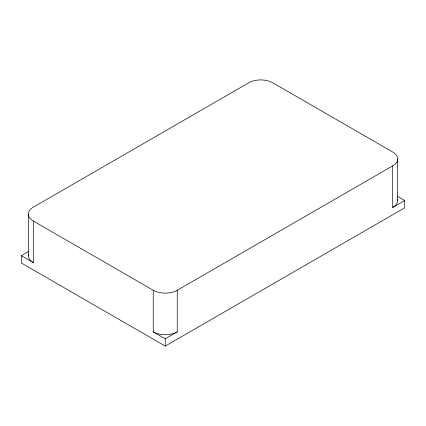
<?xml version="1.0" encoding="UTF-8"?>
<svg xmlns="http://www.w3.org/2000/svg" width="426" height="426" viewBox="0 0 426 426"><rect width="100%" height="100%" fill="white"/><g stroke="black" fill="none" stroke-linecap="round" stroke-linejoin="round"><path stroke-width="0.64" d="M397.266 196.248L404.7 200.54L404.7 207.84L165.24 346.093L21.3 262.986L21.3 255.685L28.734 251.399M33.303 221.03L153.238 290.271A16.976 9.803 0 0 0 177.243 290.271L392.697 165.884A16.976 9.803 0 0 0 392.697 152.023L272.762 82.782A16.976 9.803 0 0 0 248.757 82.782L33.303 207.169A16.976 9.803 0 0 0 33.303 221.03L33.303 262.618L21.3 255.685M153.238 290.271L153.238 331.859L165.24 338.792L177.243 331.859L177.243 290.271M392.697 165.884L392.697 207.473L404.7 200.54M397.666 158.951L397.666 200.54M165.24 338.792L165.24 346.093M28.334 214.102L28.334 255.685M177.243 331.859A16.976 9.803 0 0 1 153.238 331.859M33.303 262.618A16.976 9.803 0 0 1 28.478 254.407M397.522 199.261A16.976 9.803 0 0 1 392.697 207.473"/></g></svg>
